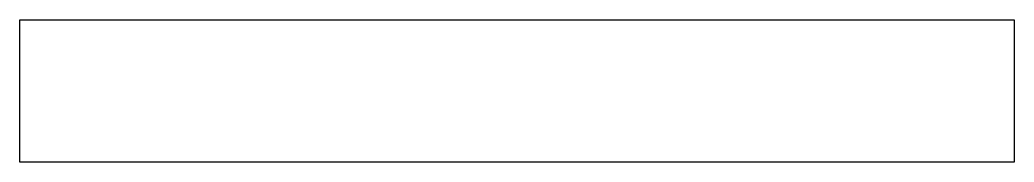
# Model space of a CAD drawing. Header units: millimetres. Extents: x 4907 to 7907, y 11997 to 12427.
import ezdxf

# ---------------------------------------------------------------- set-up
doc = ezdxf.new("R2010")
doc.units = ezdxf.units.MM
doc.header["$LTSCALE"] = 10

msp = doc.modelspace()

# ---------------------------------------------------------------- linework, layer by layer
msp.add_lwpolyline([(4907.1, 12427), (7907.1, 12427), (7907.1, 11997), (4907.1, 11997)], close=True)

doc.saveas('drawing.dxf')
